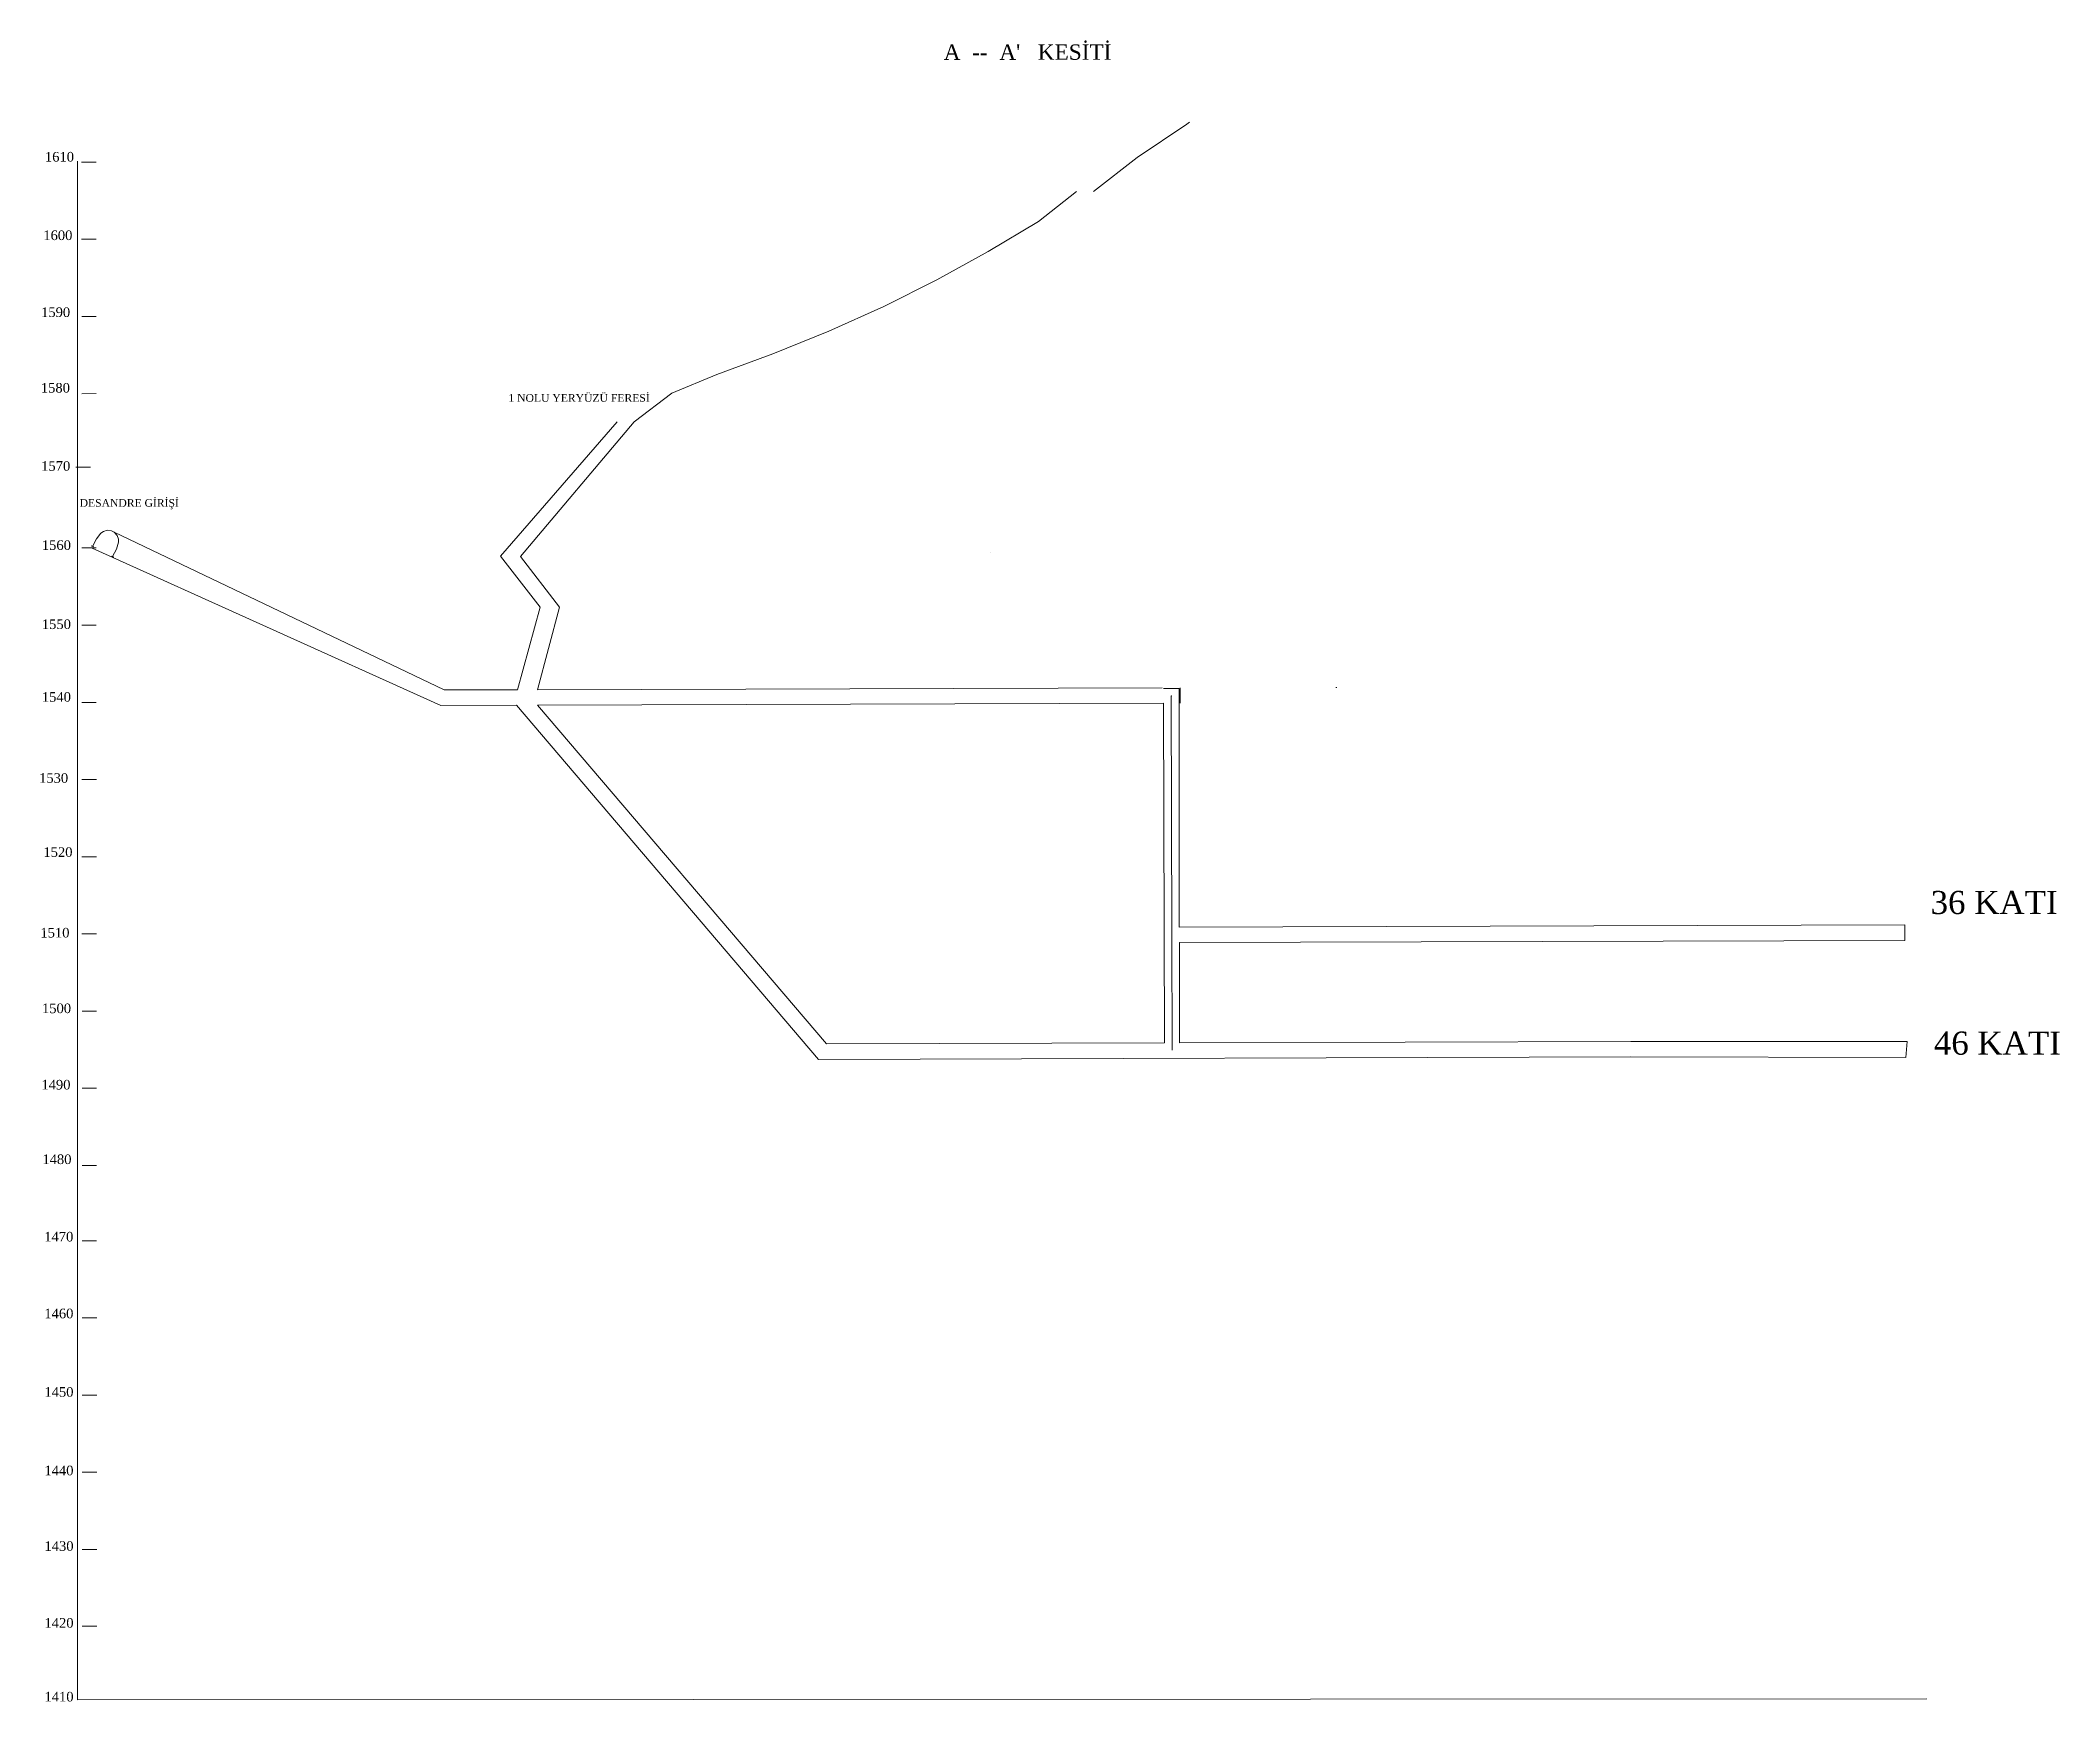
# Model space of a CAD drawing. Header units: millimetres. Extents: x 727811 to 728073, y 4225185 to 4225401.
import ezdxf

# ---------------------------------------------------------------- set-up
doc = ezdxf.new("R2010")
doc.units = ezdxf.units.MM
for name, color, linetype, lineweight in [('GEOFENCE', 3, 'Continuous', 0), ('INIT_COORD', 5, 'Continuous', 0), ('KESIT', 18, 'Continuous', 0)]:
    doc.layers.add(name, color=color, linetype=linetype, lineweight=lineweight)
doc.layers.add('TEXT', color=7, linetype='Continuous')
doc.styles.get("Standard").update_dxf_attribs({"font": 'TIMES.TTF'})

msp = doc.modelspace()

# ---------------------------------------------------------------- linework, layer by layer
at = {"layer": 'GEOFENCE'}
for p, q in [((727957.98, 4225315.91), (727958.05, 4225284.91)), ((727958.05, 4225284.91), (727958.07, 4225269.91))]:
    msp.add_line(p, q, dxfattribs=at)
at = {"layer": 'INIT_COORD'}
msp.add_point((727957.98, 4225315.91), dxfattribs=at)
at = {"layer": 'KESIT', "lineweight": 0}
for p, q in [((727816.03, 4225185.61), (727816.03, 4225385.32)), ((727816.56, 4225385.2), (727818.44, 4225385.2)), ((727816.56, 4225375.18), (727818.44, 4225375.18)), ((727816.57, 4225365.16), (727818.45, 4225365.16)), ((727816.57, 4225355.14), (727818.45, 4225355.15)), ((727870.94, 4225334.07), (727886.08, 4225351.47)), ((727873.51, 4225334.02), (727888.29, 4225351.47)), ((727815.82, 4225345.62), (727817.7, 4225345.62)), ((727819.07, 4225337.02), (727818.49, 4225336.29)), ((727819.07, 4225337.02), (727819.4, 4225337.26)), ((727819.4, 4225337.26), (727819.89, 4225337.41)), ((727819.89, 4225337.41), (727820.46, 4225337.33)), ((727820.46, 4225337.33), (727820.78, 4225337.16)), ((727820.78, 4225337.16), (727863.6, 4225316.68)), ((727820.78, 4225337.16), (727821.19, 4225336.75)), ((727821.19, 4225336.75), (727821.34, 4225336.26)), ((727816.58, 4225335.11), (727818.46, 4225335.11)), ((727817.99, 4225335.32), (727817.83, 4225335.4)), ((727817.83, 4225335.4), (727818.15, 4225335.24)), ((727863.16, 4225314.67), (727817.94, 4225335.09)), ((727818.49, 4225336.29), (727817.99, 4225335.32)), ((727820.74, 4225333.9), (727820.42, 4225334.07)), ((727821.08, 4225334.96), (727820.58, 4225333.99)), ((727821.34, 4225335.85), (727821.08, 4225334.96)), ((727821.34, 4225336.26), (727821.34, 4225335.85)), ((727876.07, 4225327.42), (727870.94, 4225334.07)), ((727878.6, 4225327.42), (727873.51, 4225334.02)), ((727934.53, 4225334.51), (727934.53, 4225334.51)), ((727934.53, 4225334.51), (727934.53, 4225334.51)), ((727876.07, 4225327.42), (727873.12, 4225316.71)), ((727878.6, 4225327.42), (727875.73, 4225316.71)), ((727816.59, 4225325.09), (727818.47, 4225325.09)), ((727863.6, 4225316.68), (727873.12, 4225316.71)), ((727875.73, 4225316.71), (727956.8, 4225316.95)), ((727956.98, 4225316.86), (727958.98, 4225316.86)), ((727958.98, 4225316.86), (727959.01, 4225306.94)), ((727959.12, 4225316.96), (727959.12, 4225314.95)), ((727979.35, 4225317.02), (727979.46, 4225317.02)), ((727816.6, 4225315.07), (727818.47, 4225315.07)), ((727863.16, 4225314.67), (727873.01, 4225314.7)), ((727873.01, 4225314.7), (727912.18, 4225268.73)), ((727875.73, 4225314.71), (727956.98, 4225314.95)), ((727875.73, 4225314.71), (727913.22, 4225270.74)), ((727956.98, 4225314.95), (727957.11, 4225270.87)), ((727958.99, 4225315.04), (727959.12, 4225315.04)), ((727959.01, 4225306.94), (727959.02, 4225285.9)), ((727816.6, 4225305.05), (727818.48, 4225305.06)), ((727816.61, 4225295.04), (727818.48, 4225295.04)), ((727816.61, 4225285.02), (727818.49, 4225285.02)), ((727959.02, 4225285.9), (728053.17, 4225286.18)), ((727959.03, 4225283.9), (728053.17, 4225284.17)), ((728053.17, 4225284.17), (728053.17, 4225286.18)), ((727959.03, 4225283.9), (727959.03, 4225270.87)), ((727816.62, 4225275), (727818.5, 4225275)), ((727959.03, 4225270.87), (728017.62, 4225271.05)), ((727912.18, 4225268.73), (728017.63, 4225269.04)), ((727913.22, 4225270.74), (727957.11, 4225270.87)), ((727816.62, 4225264.98), (727818.5, 4225264.98)), ((727816.63, 4225254.96), (727818.51, 4225254.96)), ((727816.63, 4225245.19), (727818.51, 4225245.19)), ((727816.64, 4225235.17), (727818.52, 4225235.17)), ((727816.64, 4225225.15), (727818.52, 4225225.15)), ((727816.65, 4225215.13), (727818.53, 4225215.13)), ((727816.65, 4225205.11), (727818.53, 4225205.12)), ((727816.65, 4225195.14), (727818.53, 4225195.14)), ((727816.03, 4225185.61), (728056.03, 4225185.73))]:
    msp.add_line(p, q, dxfattribs=at)
at = {"layer": 'KESIT'}
for p, q in [((728017.62, 4225271.05), (728053.47, 4225271.03)), ((728053.3, 4225268.99), (728053.47, 4225271.03)), ((728017.63, 4225269.04), (728053.3, 4225268.99))]:
    msp.add_line(p, q, dxfattribs=at)
at = {"layer": 'KESIT', "lineweight": 0}
for points in [[(727947.89, 4225381.37, 0), (727953.55, 4225385.78, 0), (727960, 4225390.13, 0), (727960.35, 4225390.37, 0)], [(727888.29, 4225351.47, 0), (727893.16, 4225355.21, 0), (727899, 4225357.64, 0), (727906.25, 4225360.31, 0), (727913.53, 4225363.26, 0), (727920.68, 4225366.47, 0), (727927.57, 4225369.92, 0), (727934.23, 4225373.59, 0), (727940.73, 4225377.47, 0), (727945.67, 4225381.37, 0)]]:
    msp.add_polyline3d(points, dxfattribs=at)

# ---------------------------------------------------------------- texts
at = {"layer": 'TEXT', "lineweight": 0}
for s, height, rotation, p in [("A  --  A'   KESİTİ", 2, 0.0305, (727928.44, 4225398.47)), ('1610', 1.25, 0.0305, (727811.8, 4225385.27)), ('1600', 1.25, 0.0305, (727811.59, 4225375.08)), ('1590', 1.25, 0.0305, (727811.3, 4225365.09)), ('1580', 1.25, 0.0305, (727811.27, 4225355.28)), ('1570', 1.25, 0.0305, (727811.31, 4225345.13)), ('1560', 1.25, 0.0305, (727811.4, 4225334.86)), ('1550', 1.25, 0.0305, (727811.4, 4225324.59)), ('1540', 1.25, 0.0305, (727811.4, 4225315.15)), ('1530', 1.25, 0.0305, (727811.04, 4225304.63)), ('1520', 1.25, 0.0305, (727811.6, 4225295.01)), ('1510', 1.25, 0.0305, (727811.21, 4225284.55)), ('1500', 1.25, 0.0305, (727811.42, 4225274.73)), ('1490', 1.25, 0.0305, (727811.34, 4225264.82)), ('1480', 1.25, 0.0305, (727811.47, 4225255.14)), ('1470', 1.25, 0.0305, (727811.71, 4225245.09)), ('1460', 1.25, 0.0305, (727811.72, 4225235.12)), ('1450', 1.25, 0.0305, (727811.73, 4225224.94)), ('1440', 1.25, 0.0305, (727811.73, 4225214.74)), ('1430', 1.25, 0.0305, (727811.74, 4225204.93)), ('1420', 1.25, 0.0306, (727811.74, 4225194.96)), ('1410', 1.25, 0.0306, (727811.74, 4225185.38))]:
    msp.add_text(s, height=height, rotation=rotation, dxfattribs=at).set_placement(p)
for s, p in [('1 NOLU YERYÜZÜ FERESİ', (727871.95, 4225354.09)), ('DESANDRE GİRİŞİ', (727816.3, 4225340.46))]:
    msp.add_text(s, height=1, dxfattribs=at).set_placement(p)
at = {"layer": 'TEXT', "char_height": 3, "attachment_point": 1}
for s, insert, width in [('{36 KATI}', (728056.52, 4225290.6), 34.4372), ('{46 KATI}', (728056.94, 4225272.34), 31.5329)]:
    msp.add_mtext(s, dxfattribs=dict(at, insert=insert, width=width))

doc.saveas('drawing.dxf')
